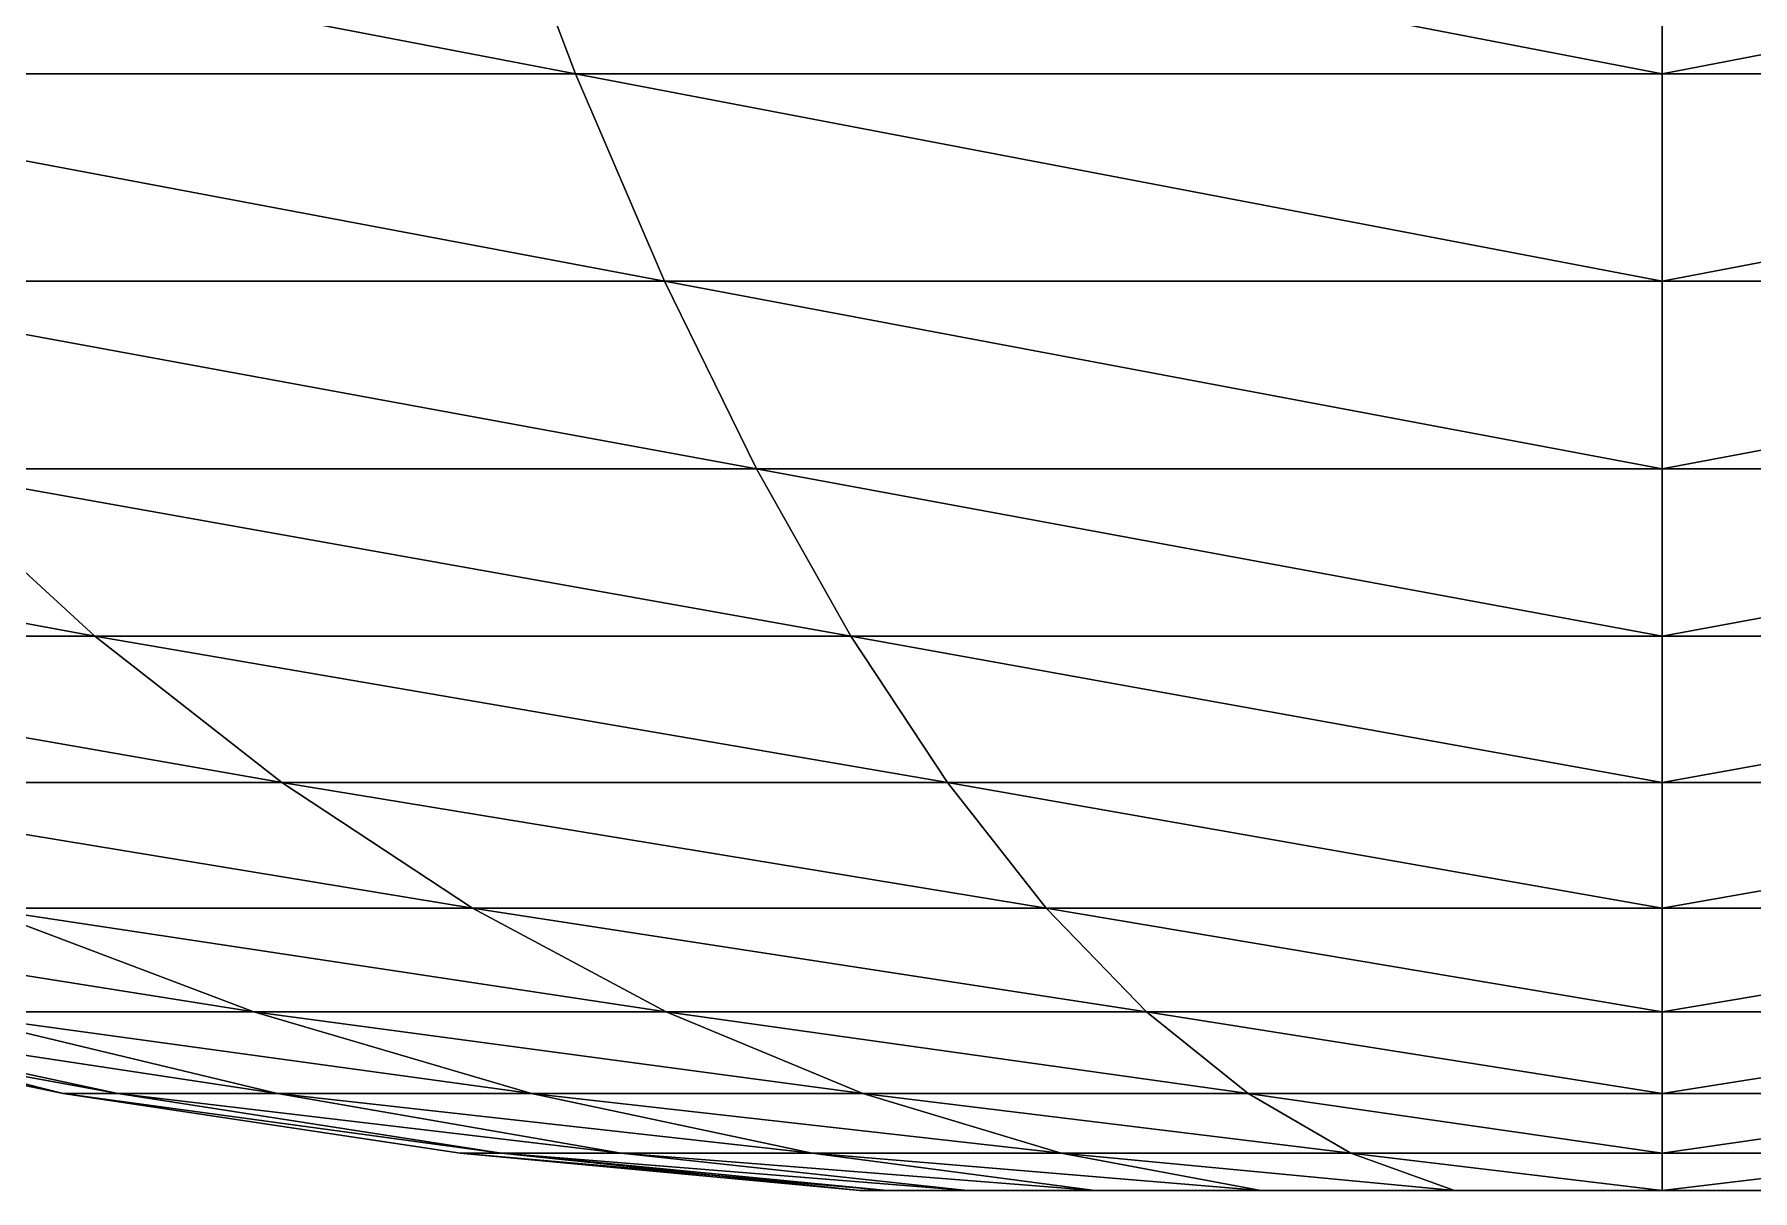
# Model space of a CAD drawing. Extents: x -11.8 to 11.8, y -23.8 to 0.1.
# Drawn here: x -4.223 to 0.235, y -23.85 to -20.852 of the extents above; entities that cross this region are included whole.
import ezdxf

# ---------------------------------------------------------------- set-up
doc = ezdxf.new("R2010")
doc.units = 0
doc.header["$MEASUREMENT"] = 0
doc.layers.add('Layer0', color=7, linetype='CONTINUOUS')

msp = doc.modelspace()

# ---------------------------------------------------------------- meshes
at = {"layer": 'Layer0'}
mesh = msp.add_polyface(dxfattribs=at)
corners = [(-2.8185, -20.9545, -10.5187), (-5.875, -20.3681, -10.1758), (-3.0411, -20.3681, -11.3496), (-5.4449, -20.9545, -9.4308)]
mesh.append_faces([[corners[k] for k in face] for face in [(0, 1, 2), (1, 0, 3)]], dxfattribs={"vtx0": -1})
mesh = msp.add_polyface(dxfattribs=at)
corners = [(-2.8185, -20.9545, 10.5187), (-5.875, -20.3681, 10.1758), (-5.4449, -20.9545, 9.4308), (-3.0411, -20.3681, 11.3496)]
mesh.append_faces([[corners[k] for k in face] for face in [(0, 1, 2), (1, 0, 3)]], dxfattribs={"vtx0": -1})
mesh = msp.add_polyface(dxfattribs=at)
corners = [(0, -20.9545, -10.8897), (-3.0411, -20.3681, -11.3496), (0, -20.3681, -11.75), (-2.8185, -20.9545, -10.5187)]
mesh.append_faces([[corners[k] for k in face] for face in [(0, 1, 2), (1, 0, 3)]], dxfattribs={"vtx0": -1})
mesh = msp.add_polyface(dxfattribs=at)
corners = [(0, -20.9545, 10.8897), (-3.0411, -20.3681, 11.3496), (-2.8185, -20.9545, 10.5187), (0, -20.3681, 11.75)]
mesh.append_faces([[corners[k] for k in face] for face in [(0, 1, 2), (1, 0, 3)]], dxfattribs={"vtx0": -1})
mesh = msp.add_polyface(dxfattribs=at)
corners = [(3.0411, -20.3681, -11.3496), (0, -20.9545, -10.8897), (0, -20.3681, -11.75), (2.8185, -20.9545, -10.5187)]
mesh.append_faces([[corners[k] for k in face] for face in [(0, 1, 2), (1, 0, 3)]], dxfattribs={"vtx0": -1})
mesh = msp.add_polyface(dxfattribs=at)
corners = [(3.0411, -20.3681, 11.3496), (0, -20.9545, 10.8897), (2.8185, -20.9545, 10.5187), (0, -20.3681, 11.75)]
mesh.append_faces([[corners[k] for k in face] for face in [(0, 1, 2), (1, 0, 3)]], dxfattribs={"vtx0": -1})
mesh = msp.add_polyface(dxfattribs=at)
corners = [(-2.5876, -21.4917, -9.6572), (-5.4449, -20.9545, -9.4308), (-2.8185, -20.9545, -10.5187), (-4.999, -21.4917, -8.6584)]
mesh.append_faces([[corners[k] for k in face] for face in [(0, 1, 2), (1, 0, 3)]], dxfattribs={"vtx0": -1})
mesh = msp.add_polyface(dxfattribs=at)
corners = [(-2.5876, -21.4917, 9.6572), (-5.4449, -20.9545, 9.4308), (-4.999, -21.4917, 8.6584), (-2.8185, -20.9545, 10.5187)]
mesh.append_faces([[corners[k] for k in face] for face in [(0, 1, 2), (1, 0, 3)]], dxfattribs={"vtx0": -1})
mesh = msp.add_polyface(dxfattribs=at)
corners = [(0, -21.4917, 9.9979), (-2.8185, -20.9545, 10.5187), (-2.5876, -21.4917, 9.6572), (0, -20.9545, 10.8897)]
mesh.append_faces([[corners[k] for k in face] for face in [(0, 1, 2), (1, 0, 3)]], dxfattribs={"vtx0": -1})
mesh = msp.add_polyface(dxfattribs=at)
corners = [(0, -21.4917, -9.9979), (-2.8185, -20.9545, -10.5187), (0, -20.9545, -10.8897), (-2.5876, -21.4917, -9.6572)]
mesh.append_faces([[corners[k] for k in face] for face in [(0, 1, 2), (1, 0, 3)]], dxfattribs={"vtx0": -1})
mesh = msp.add_polyface(dxfattribs=at)
corners = [(2.8185, -20.9545, -10.5187), (0, -21.4917, -9.9979), (0, -20.9545, -10.8897), (2.5876, -21.4917, -9.6572)]
mesh.append_faces([[corners[k] for k in face] for face in [(0, 1, 2), (1, 0, 3)]], dxfattribs={"vtx0": -1})
mesh = msp.add_polyface(dxfattribs=at)
corners = [(2.8185, -20.9545, 10.5187), (0, -21.4917, 9.9979), (2.5876, -21.4917, 9.6572), (0, -20.9545, 10.8897)]
mesh.append_faces([[corners[k] for k in face] for face in [(0, 1, 2), (1, 0, 3)]], dxfattribs={"vtx0": -1})
mesh = msp.add_polyface(dxfattribs=at)
corners = [(-2.3494, -21.9781, 8.768), (-4.999, -21.4917, 8.6584), (-4.5387, -21.9781, 7.8612), (-2.5876, -21.4917, 9.6572)]
mesh.append_faces([[corners[k] for k in face] for face in [(0, 1, 2), (1, 0, 3)]], dxfattribs={"vtx0": -1})
mesh = msp.add_polyface(dxfattribs=at)
corners = [(-2.3494, -21.9781, -8.768), (-4.999, -21.4917, -8.6584), (-2.5876, -21.4917, -9.6572), (-4.5387, -21.9781, -7.8612)]
mesh.append_faces([[corners[k] for k in face] for face in [(0, 1, 2), (1, 0, 3)]], dxfattribs={"vtx0": -1})
mesh = msp.add_polyface(dxfattribs=at)
corners = [(0, -21.9781, -9.0773), (-2.5876, -21.4917, -9.6572), (0, -21.4917, -9.9979), (-2.3494, -21.9781, -8.768)]
mesh.append_faces([[corners[k] for k in face] for face in [(0, 1, 2), (1, 0, 3)]], dxfattribs={"vtx0": -1})
mesh = msp.add_polyface(dxfattribs=at)
corners = [(0, -21.9781, 9.0773), (-2.5876, -21.4917, 9.6572), (-2.3494, -21.9781, 8.768), (0, -21.4917, 9.9979)]
mesh.append_faces([[corners[k] for k in face] for face in [(0, 1, 2), (1, 0, 3)]], dxfattribs={"vtx0": -1})
mesh = msp.add_polyface(dxfattribs=at)
corners = [(2.5876, -21.4917, -9.6572), (0, -21.9781, -9.0773), (0, -21.4917, -9.9979), (2.3494, -21.9781, -8.768)]
mesh.append_faces([[corners[k] for k in face] for face in [(0, 1, 2), (1, 0, 3)]], dxfattribs={"vtx0": -1})
mesh = msp.add_polyface(dxfattribs=at)
corners = [(2.5876, -21.4917, 9.6572), (0, -21.9781, 9.0773), (2.3494, -21.9781, 8.768), (0, -21.4917, 9.9979)]
mesh.append_faces([[corners[k] for k in face] for face in [(0, 1, 2), (1, 0, 3)]], dxfattribs={"vtx0": -1})
mesh = msp.add_polyface(dxfattribs=at)
corners = [(-4.0655, -22.412, 7.0416), (-6.4187, -21.9781, 6.4187), (-5.7494, -22.412, 5.7494), (-4.5387, -21.9781, 7.8612)]
mesh.append_faces([[corners[k] for k in face] for face in [(0, 1, 2), (1, 0, 3)]], dxfattribs={"vtx0": -1})
mesh = msp.add_polyface(dxfattribs=at)
corners = [(-4.0655, -22.412, -7.0416), (-6.4187, -21.9781, -6.4187), (-4.5387, -21.9781, -7.8612), (-5.7494, -22.412, -5.7494)]
mesh.append_faces([[corners[k] for k in face] for face in [(0, 1, 2), (1, 0, 3)]], dxfattribs={"vtx0": -1})
mesh = msp.add_polyface(dxfattribs=at)
corners = [(-2.1044, -22.412, -7.8539), (-4.5387, -21.9781, -7.8612), (-2.3494, -21.9781, -8.768), (-4.0655, -22.412, -7.0416)]
mesh.append_faces([[corners[k] for k in face] for face in [(0, 1, 2), (1, 0, 3)]], dxfattribs={"vtx0": -1})
mesh = msp.add_polyface(dxfattribs=at)
corners = [(-2.1044, -22.412, 7.8539), (-4.5387, -21.9781, 7.8612), (-4.0655, -22.412, 7.0416), (-2.3494, -21.9781, 8.768)]
mesh.append_faces([[corners[k] for k in face] for face in [(0, 1, 2), (1, 0, 3)]], dxfattribs={"vtx0": -1})
mesh = msp.add_polyface(dxfattribs=at)
corners = [(0, -22.412, -8.1309), (-2.3494, -21.9781, -8.768), (0, -21.9781, -9.0773), (-2.1044, -22.412, -7.8539)]
mesh.append_faces([[corners[k] for k in face] for face in [(0, 1, 2), (1, 0, 3)]], dxfattribs={"vtx0": -1})
mesh = msp.add_polyface(dxfattribs=at)
corners = [(0, -22.412, 8.1309), (-2.3494, -21.9781, 8.768), (-2.1044, -22.412, 7.8539), (0, -21.9781, 9.0773)]
mesh.append_faces([[corners[k] for k in face] for face in [(0, 1, 2), (1, 0, 3)]], dxfattribs={"vtx0": -1})
mesh = msp.add_polyface(dxfattribs=at)
corners = [(2.3494, -21.9781, -8.768), (0, -22.412, -8.1309), (0, -21.9781, -9.0773), (2.1044, -22.412, -7.8539)]
mesh.append_faces([[corners[k] for k in face] for face in [(0, 1, 2), (1, 0, 3)]], dxfattribs={"vtx0": -1})
mesh = msp.add_polyface(dxfattribs=at)
corners = [(2.3494, -21.9781, 8.768), (0, -22.412, 8.1309), (2.1044, -22.412, 7.8539), (0, -21.9781, 9.0773)]
mesh.append_faces([[corners[k] for k in face] for face in [(0, 1, 2), (1, 0, 3)]], dxfattribs={"vtx0": -1})
mesh = msp.add_polyface(dxfattribs=at)
corners = [(-3.5808, -22.7921, -6.2022), (-5.7494, -22.412, -5.7494), (-4.0655, -22.412, -7.0416), (-5.0641, -22.7921, -5.0641)]
mesh.append_faces([[corners[k] for k in face] for face in [(0, 1, 2), (1, 0, 3)]], dxfattribs={"vtx0": -1})
mesh = msp.add_polyface(dxfattribs=at)
corners = [(-3.5808, -22.7921, 6.2022), (-5.7494, -22.412, 5.7494), (-5.0641, -22.7921, 5.0641), (-4.0655, -22.412, 7.0416)]
mesh.append_faces([[corners[k] for k in face] for face in [(0, 1, 2), (1, 0, 3)]], dxfattribs={"vtx0": -1})
mesh = msp.add_polyface(dxfattribs=at)
corners = [(-1.8536, -22.7921, 6.9176), (-4.0655, -22.412, 7.0416), (-3.5808, -22.7921, 6.2022), (-2.1044, -22.412, 7.8539)]
mesh.append_faces([[corners[k] for k in face] for face in [(0, 1, 2), (1, 0, 3)]], dxfattribs={"vtx0": -1})
mesh = msp.add_polyface(dxfattribs=at)
corners = [(-1.8536, -22.7921, -6.9176), (-4.0655, -22.412, -7.0416), (-2.1044, -22.412, -7.8539), (-3.5808, -22.7921, -6.2022)]
mesh.append_faces([[corners[k] for k in face] for face in [(0, 1, 2), (1, 0, 3)]], dxfattribs={"vtx0": -1})
mesh = msp.add_polyface(dxfattribs=at)
corners = [(0, -22.7921, -7.1617), (-2.1044, -22.412, -7.8539), (0, -22.412, -8.1309), (-1.8536, -22.7921, -6.9176)]
mesh.append_faces([[corners[k] for k in face] for face in [(0, 1, 2), (1, 0, 3)]], dxfattribs={"vtx0": -1})
mesh = msp.add_polyface(dxfattribs=at)
corners = [(0, -22.7921, 7.1617), (-2.1044, -22.412, 7.8539), (-1.8536, -22.7921, 6.9176), (0, -22.412, 8.1309)]
mesh.append_faces([[corners[k] for k in face] for face in [(0, 1, 2), (1, 0, 3)]], dxfattribs={"vtx0": -1})
mesh = msp.add_polyface(dxfattribs=at)
corners = [(2.1044, -22.412, -7.8539), (0, -22.7921, -7.1617), (0, -22.412, -8.1309), (1.8536, -22.7921, -6.9176)]
mesh.append_faces([[corners[k] for k in face] for face in [(0, 1, 2), (1, 0, 3)]], dxfattribs={"vtx0": -1})
mesh = msp.add_polyface(dxfattribs=at)
corners = [(2.1044, -22.412, 7.8539), (0, -22.7921, 7.1617), (1.8536, -22.7921, 6.9176), (0, -22.412, 8.1309)]
mesh.append_faces([[corners[k] for k in face] for face in [(0, 1, 2), (1, 0, 3)]], dxfattribs={"vtx0": -1})
mesh = msp.add_polyface(dxfattribs=at)
corners = [(-3.0863, -23.1172, 5.3456), (-5.0641, -22.7921, 5.0641), (-4.3647, -23.1172, 4.3647), (-3.5808, -22.7921, 6.2022)]
mesh.append_faces([[corners[k] for k in face] for face in [(0, 1, 2), (1, 0, 3)]], dxfattribs={"vtx0": -1})
mesh = msp.add_polyface(dxfattribs=at)
corners = [(-3.0863, -23.1172, -5.3456), (-5.0641, -22.7921, -5.0641), (-3.5808, -22.7921, -6.2022), (-4.3647, -23.1172, -4.3647)]
mesh.append_faces([[corners[k] for k in face] for face in [(0, 1, 2), (1, 0, 3)]], dxfattribs={"vtx0": -1})
mesh = msp.add_polyface(dxfattribs=at)
corners = [(-1.5976, -23.1172, 5.9623), (-3.5808, -22.7921, 6.2022), (-3.0863, -23.1172, 5.3456), (-1.8536, -22.7921, 6.9176)]
mesh.append_faces([[corners[k] for k in face] for face in [(0, 1, 2), (1, 0, 3)]], dxfattribs={"vtx0": -1})
mesh = msp.add_polyface(dxfattribs=at)
corners = [(-1.5976, -23.1172, -5.9623), (-3.5808, -22.7921, -6.2022), (-1.8536, -22.7921, -6.9176), (-3.0863, -23.1172, -5.3456)]
mesh.append_faces([[corners[k] for k in face] for face in [(0, 1, 2), (1, 0, 3)]], dxfattribs={"vtx0": -1})
mesh = msp.add_polyface(dxfattribs=at)
corners = [(0, -23.1172, -6.1726), (-1.8536, -22.7921, -6.9176), (0, -22.7921, -7.1617), (-1.5976, -23.1172, -5.9623)]
mesh.append_faces([[corners[k] for k in face] for face in [(0, 1, 2), (1, 0, 3)]], dxfattribs={"vtx0": -1})
mesh = msp.add_polyface(dxfattribs=at)
corners = [(0, -23.1172, 6.1726), (-1.8536, -22.7921, 6.9176), (-1.5976, -23.1172, 5.9623), (0, -22.7921, 7.1617)]
mesh.append_faces([[corners[k] for k in face] for face in [(0, 1, 2), (1, 0, 3)]], dxfattribs={"vtx0": -1})
mesh = msp.add_polyface(dxfattribs=at)
corners = [(1.8536, -22.7921, -6.9176), (0, -23.1172, -6.1726), (0, -22.7921, -7.1617), (1.5976, -23.1172, -5.9623)]
mesh.append_faces([[corners[k] for k in face] for face in [(0, 1, 2), (1, 0, 3)]], dxfattribs={"vtx0": -1})
mesh = msp.add_polyface(dxfattribs=at)
corners = [(1.8536, -22.7921, 6.9176), (0, -23.1172, 6.1726), (1.5976, -23.1172, 5.9623), (0, -22.7921, 7.1617)]
mesh.append_faces([[corners[k] for k in face] for face in [(0, 1, 2), (1, 0, 3)]], dxfattribs={"vtx0": -1})
mesh = msp.add_polyface(dxfattribs=at)
corners = [(-3.6535, -23.3863, 3.6535), (-5.3456, -23.1172, 3.0863), (-4.4746, -23.3863, 2.5834), (-4.3647, -23.1172, 4.3647)]
mesh.append_faces([[corners[k] for k in face] for face in [(0, 1, 2), (1, 0, 3)]], dxfattribs={"vtx0": -1})
mesh = msp.add_polyface(dxfattribs=at)
corners = [(-3.6535, -23.3863, -3.6535), (-5.3456, -23.1172, -3.0863), (-4.3647, -23.1172, -4.3647), (-4.4746, -23.3863, -2.5834)]
mesh.append_faces([[corners[k] for k in face] for face in [(0, 1, 2), (1, 0, 3)]], dxfattribs={"vtx0": -1})
mesh = msp.add_polyface(dxfattribs=at)
corners = [(-2.5834, -23.3863, -4.4746), (-4.3647, -23.1172, -4.3647), (-3.0863, -23.1172, -5.3456), (-3.6535, -23.3863, -3.6535)]
mesh.append_faces([[corners[k] for k in face] for face in [(0, 1, 2), (1, 0, 3)]], dxfattribs={"vtx0": -1})
mesh = msp.add_polyface(dxfattribs=at)
corners = [(-2.5834, -23.3863, 4.4746), (-4.3647, -23.1172, 4.3647), (-3.6535, -23.3863, 3.6535), (-3.0863, -23.1172, 5.3456)]
mesh.append_faces([[corners[k] for k in face] for face in [(0, 1, 2), (1, 0, 3)]], dxfattribs={"vtx0": -1})
mesh = msp.add_polyface(dxfattribs=at)
corners = [(-1.3373, -23.3863, -4.9908), (-3.0863, -23.1172, -5.3456), (-1.5976, -23.1172, -5.9623), (-2.5834, -23.3863, -4.4746)]
mesh.append_faces([[corners[k] for k in face] for face in [(0, 1, 2), (1, 0, 3)]], dxfattribs={"vtx0": -1})
mesh = msp.add_polyface(dxfattribs=at)
corners = [(-1.3373, -23.3863, 4.9908), (-3.0863, -23.1172, 5.3456), (-2.5834, -23.3863, 4.4746), (-1.5976, -23.1172, 5.9623)]
mesh.append_faces([[corners[k] for k in face] for face in [(0, 1, 2), (1, 0, 3)]], dxfattribs={"vtx0": -1})
mesh = msp.add_polyface(dxfattribs=at)
corners = [(0, -23.3863, -5.1668), (-1.5976, -23.1172, -5.9623), (0, -23.1172, -6.1726), (-1.3373, -23.3863, -4.9908)]
mesh.append_faces([[corners[k] for k in face] for face in [(0, 1, 2), (1, 0, 3)]], dxfattribs={"vtx0": -1})
mesh = msp.add_polyface(dxfattribs=at)
corners = [(0, -23.3863, 5.1668), (-1.5976, -23.1172, 5.9623), (-1.3373, -23.3863, 4.9908), (0, -23.1172, 6.1726)]
mesh.append_faces([[corners[k] for k in face] for face in [(0, 1, 2), (1, 0, 3)]], dxfattribs={"vtx0": -1})
mesh = msp.add_polyface(dxfattribs=at)
corners = [(1.5976, -23.1172, -5.9623), (0, -23.3863, -5.1668), (0, -23.1172, -6.1726), (1.3373, -23.3863, -4.9908)]
mesh.append_faces([[corners[k] for k in face] for face in [(0, 1, 2), (1, 0, 3)]], dxfattribs={"vtx0": -1})
mesh = msp.add_polyface(dxfattribs=at)
corners = [(1.5976, -23.1172, 5.9623), (0, -23.3863, 5.1668), (1.3373, -23.3863, 4.9908), (0, -23.1172, 6.1726)]
mesh.append_faces([[corners[k] for k in face] for face in [(0, 1, 2), (1, 0, 3)]], dxfattribs={"vtx0": -1})
mesh = msp.add_polyface(dxfattribs=at)
corners = [(-4.0062, -23.5985, -1.0735), (-5.1668, -23.3863), (-4.9908, -23.3863, -1.3373), (-4.1476, -23.5985)]
mesh.append_faces([[corners[k] for k in face] for face in [(0, 1, 2), (1, 0, 3)]], dxfattribs={"vtx0": -1})
mesh = msp.add_polyface(dxfattribs=at)
corners = [(-4.1476, -23.5985), (-4.9908, -23.3863, 1.3373), (-5.1668, -23.3863), (-4.0062, -23.5985, 1.0735)]
mesh.append_faces([[corners[k] for k in face] for face in [(0, 1, 2), (1, 0, 3)]], dxfattribs={"vtx0": -1})
mesh = msp.add_polyface(dxfattribs=at)
corners = [(-3.5919, -23.5985, -2.0738), (-4.9908, -23.3863, -1.3373), (-4.4746, -23.3863, -2.5834), (-4.0062, -23.5985, -1.0735)]
mesh.append_faces([[corners[k] for k in face] for face in [(0, 1, 2), (1, 0, 3)]], dxfattribs={"vtx0": -1})
mesh = msp.add_polyface(dxfattribs=at)
corners = [(-3.5919, -23.5985, 2.0738), (-4.9908, -23.3863, 1.3373), (-4.0062, -23.5985, 1.0735), (-4.4746, -23.3863, 2.5834)]
mesh.append_faces([[corners[k] for k in face] for face in [(0, 1, 2), (1, 0, 3)]], dxfattribs={"vtx0": -1})
mesh = msp.add_polyface(dxfattribs=at)
corners = [(-2.9328, -23.5985, 2.9328), (-4.4746, -23.3863, 2.5834), (-3.5919, -23.5985, 2.0738), (-3.6535, -23.3863, 3.6535)]
mesh.append_faces([[corners[k] for k in face] for face in [(0, 1, 2), (1, 0, 3)]], dxfattribs={"vtx0": -1})
mesh = msp.add_polyface(dxfattribs=at)
corners = [(-2.9328, -23.5985, -2.9328), (-4.4746, -23.3863, -2.5834), (-3.6535, -23.3863, -3.6535), (-3.5919, -23.5985, -2.0738)]
mesh.append_faces([[corners[k] for k in face] for face in [(0, 1, 2), (1, 0, 3)]], dxfattribs={"vtx0": -1})
mesh = msp.add_polyface(dxfattribs=at)
corners = [(-2.0738, -23.5985, 3.5919), (-3.6535, -23.3863, 3.6535), (-2.9328, -23.5985, 2.9328), (-2.5834, -23.3863, 4.4746)]
mesh.append_faces([[corners[k] for k in face] for face in [(0, 1, 2), (1, 0, 3)]], dxfattribs={"vtx0": -1})
mesh = msp.add_polyface(dxfattribs=at)
corners = [(-2.0738, -23.5985, -3.5919), (-3.6535, -23.3863, -3.6535), (-2.5834, -23.3863, -4.4746), (-2.9328, -23.5985, -2.9328)]
mesh.append_faces([[corners[k] for k in face] for face in [(0, 1, 2), (1, 0, 3)]], dxfattribs={"vtx0": -1})
mesh = msp.add_polyface(dxfattribs=at)
corners = [(-1.0735, -23.5985, 4.0062), (-2.5834, -23.3863, 4.4746), (-2.0738, -23.5985, 3.5919), (-1.3373, -23.3863, 4.9908)]
mesh.append_faces([[corners[k] for k in face] for face in [(0, 1, 2), (1, 0, 3)]], dxfattribs={"vtx0": -1})
mesh = msp.add_polyface(dxfattribs=at)
corners = [(-1.0735, -23.5985, -4.0062), (-2.5834, -23.3863, -4.4746), (-1.3373, -23.3863, -4.9908), (-2.0738, -23.5985, -3.5919)]
mesh.append_faces([[corners[k] for k in face] for face in [(0, 1, 2), (1, 0, 3)]], dxfattribs={"vtx0": -1})
mesh = msp.add_polyface(dxfattribs=at)
corners = [(0, -23.5985, 4.1476), (-1.3373, -23.3863, 4.9908), (-1.0735, -23.5985, 4.0062), (0, -23.3863, 5.1668)]
mesh.append_faces([[corners[k] for k in face] for face in [(0, 1, 2), (1, 0, 3)]], dxfattribs={"vtx0": -1})
mesh = msp.add_polyface(dxfattribs=at)
corners = [(0, -23.5985, -4.1476), (-1.3373, -23.3863, -4.9908), (0, -23.3863, -5.1668), (-1.0735, -23.5985, -4.0062)]
mesh.append_faces([[corners[k] for k in face] for face in [(0, 1, 2), (1, 0, 3)]], dxfattribs={"vtx0": -1})
mesh = msp.add_polyface(dxfattribs=at)
corners = [(1.3373, -23.3863, 4.9908), (0, -23.5985, 4.1476), (1.0735, -23.5985, 4.0062), (0, -23.3863, 5.1668)]
mesh.append_faces([[corners[k] for k in face] for face in [(0, 1, 2), (1, 0, 3)]], dxfattribs={"vtx0": -1})
mesh = msp.add_polyface(dxfattribs=at)
corners = [(1.3373, -23.3863, -4.9908), (0, -23.5985, -4.1476), (0, -23.3863, -5.1668), (1.0735, -23.5985, -4.0062)]
mesh.append_faces([[corners[k] for k in face] for face in [(0, 1, 2), (1, 0, 3)]], dxfattribs={"vtx0": -1})
mesh = msp.add_polyface(dxfattribs=at)
corners = [(-3.0118, -23.7532, 0.807), (-4.1476, -23.5985), (-3.118, -23.7532), (-4.0062, -23.5985, 1.0735)]
mesh.append_faces([[corners[k] for k in face] for face in [(0, 1, 2), (1, 0, 3)]], dxfattribs={"vtx0": -1})
mesh = msp.add_polyface(dxfattribs=at)
corners = [(-3.0118, -23.7532, -0.807), (-4.1476, -23.5985), (-4.0062, -23.5985, -1.0735), (-3.118, -23.7532)]
mesh.append_faces([[corners[k] for k in face] for face in [(0, 1, 2), (1, 0, 3)]], dxfattribs={"vtx0": -1})
mesh = msp.add_polyface(dxfattribs=at)
corners = [(-2.7003, -23.7532, 1.559), (-4.0062, -23.5985, 1.0735), (-3.0118, -23.7532, 0.807), (-3.5919, -23.5985, 2.0738)]
mesh.append_faces([[corners[k] for k in face] for face in [(0, 1, 2), (1, 0, 3)]], dxfattribs={"vtx0": -1})
mesh = msp.add_polyface(dxfattribs=at)
corners = [(-2.7003, -23.7532, -1.559), (-4.0062, -23.5985, -1.0735), (-3.5919, -23.5985, -2.0738), (-3.0118, -23.7532, -0.807)]
mesh.append_faces([[corners[k] for k in face] for face in [(0, 1, 2), (1, 0, 3)]], dxfattribs={"vtx0": -1})
mesh = msp.add_polyface(dxfattribs=at)
corners = [(-2.2048, -23.7532, 2.2048), (-3.5919, -23.5985, 2.0738), (-2.7003, -23.7532, 1.559), (-2.9328, -23.5985, 2.9328)]
mesh.append_faces([[corners[k] for k in face] for face in [(0, 1, 2), (1, 0, 3)]], dxfattribs={"vtx0": -1})
mesh = msp.add_polyface(dxfattribs=at)
corners = [(-2.2048, -23.7532, -2.2048), (-3.5919, -23.5985, -2.0738), (-2.9328, -23.5985, -2.9328), (-2.7003, -23.7532, -1.559)]
mesh.append_faces([[corners[k] for k in face] for face in [(0, 1, 2), (1, 0, 3)]], dxfattribs={"vtx0": -1})
mesh = msp.add_polyface(dxfattribs=at)
corners = [(-1.559, -23.7532, 2.7003), (-2.9328, -23.5985, 2.9328), (-2.2048, -23.7532, 2.2048), (-2.0738, -23.5985, 3.5919)]
mesh.append_faces([[corners[k] for k in face] for face in [(0, 1, 2), (1, 0, 3)]], dxfattribs={"vtx0": -1})
mesh = msp.add_polyface(dxfattribs=at)
corners = [(-1.559, -23.7532, -2.7003), (-2.9328, -23.5985, -2.9328), (-2.0738, -23.5985, -3.5919), (-2.2048, -23.7532, -2.2048)]
mesh.append_faces([[corners[k] for k in face] for face in [(0, 1, 2), (1, 0, 3)]], dxfattribs={"vtx0": -1})
mesh = msp.add_polyface(dxfattribs=at)
corners = [(-0.807, -23.7532, -3.0118), (-2.0738, -23.5985, -3.5919), (-1.0735, -23.5985, -4.0062), (-1.559, -23.7532, -2.7003)]
mesh.append_faces([[corners[k] for k in face] for face in [(0, 1, 2), (1, 0, 3)]], dxfattribs={"vtx0": -1})
mesh = msp.add_polyface(dxfattribs=at)
corners = [(-0.807, -23.7532, 3.0118), (-2.0738, -23.5985, 3.5919), (-1.559, -23.7532, 2.7003), (-1.0735, -23.5985, 4.0062)]
mesh.append_faces([[corners[k] for k in face] for face in [(0, 1, 2), (1, 0, 3)]], dxfattribs={"vtx0": -1})
mesh = msp.add_polyface(dxfattribs=at)
corners = [(0, -23.7532, 3.118), (-1.0735, -23.5985, 4.0062), (-0.807, -23.7532, 3.0118), (0, -23.5985, 4.1476)]
mesh.append_faces([[corners[k] for k in face] for face in [(0, 1, 2), (1, 0, 3)]], dxfattribs={"vtx0": -1})
mesh = msp.add_polyface(dxfattribs=at)
corners = [(0, -23.7532, -3.118), (-1.0735, -23.5985, -4.0062), (0, -23.5985, -4.1476), (-0.807, -23.7532, -3.0118)]
mesh.append_faces([[corners[k] for k in face] for face in [(0, 1, 2), (1, 0, 3)]], dxfattribs={"vtx0": -1})
mesh = msp.add_polyface(dxfattribs=at)
corners = [(1.0735, -23.5985, -4.0062), (0, -23.7532, -3.118), (0, -23.5985, -4.1476), (0.807, -23.7532, -3.0118)]
mesh.append_faces([[corners[k] for k in face] for face in [(0, 1, 2), (1, 0, 3)]], dxfattribs={"vtx0": -1})
mesh = msp.add_polyface(dxfattribs=at)
corners = [(1.0735, -23.5985, 4.0062), (0, -23.7532, 3.118), (0.807, -23.7532, 3.0118), (0, -23.5985, 4.1476)]
mesh.append_faces([[corners[k] for k in face] for face in [(0, 1, 2), (1, 0, 3)]], dxfattribs={"vtx0": -1})
mesh = msp.add_polyface(dxfattribs=at)
corners = [(-2.0104, -23.8499, -0.5387), (-3.118, -23.7532), (-3.0118, -23.7532, -0.807), (-2.0814, -23.8499)]
mesh.append_faces([[corners[k] for k in face] for face in [(0, 1, 2), (1, 0, 3)]], dxfattribs={"vtx0": -1})
mesh = msp.add_polyface(dxfattribs=at)
corners = [(-2.0814, -23.8499), (-3.0118, -23.7532, 0.807), (-3.118, -23.7532), (-2.0104, -23.8499, 0.5387)]
mesh.append_faces([[corners[k] for k in face] for face in [(0, 1, 2), (1, 0, 3)]], dxfattribs={"vtx0": -1})
mesh = msp.add_polyface(dxfattribs=at)
corners = [(-1.8025, -23.8499, 1.0407), (-3.0118, -23.7532, 0.807), (-2.0104, -23.8499, 0.5387), (-2.7003, -23.7532, 1.559)]
mesh.append_faces([[corners[k] for k in face] for face in [(0, 1, 2), (1, 0, 3)]], dxfattribs={"vtx0": -1})
mesh = msp.add_polyface(dxfattribs=at)
corners = [(-1.8025, -23.8499, -1.0407), (-3.0118, -23.7532, -0.807), (-2.7003, -23.7532, -1.559), (-2.0104, -23.8499, -0.5387)]
mesh.append_faces([[corners[k] for k in face] for face in [(0, 1, 2), (1, 0, 3)]], dxfattribs={"vtx0": -1})
mesh = msp.add_polyface(dxfattribs=at)
corners = [(-1.4717, -23.8499, -1.4717), (-2.7003, -23.7532, -1.559), (-2.2048, -23.7532, -2.2048), (-1.8025, -23.8499, -1.0407)]
mesh.append_faces([[corners[k] for k in face] for face in [(0, 1, 2), (1, 0, 3)]], dxfattribs={"vtx0": -1})
mesh = msp.add_polyface(dxfattribs=at)
corners = [(-1.4717, -23.8499, 1.4717), (-2.7003, -23.7532, 1.559), (-1.8025, -23.8499, 1.0407), (-2.2048, -23.7532, 2.2048)]
mesh.append_faces([[corners[k] for k in face] for face in [(0, 1, 2), (1, 0, 3)]], dxfattribs={"vtx0": -1})
mesh = msp.add_polyface(dxfattribs=at)
corners = [(-1.0407, -23.8499, -1.8025), (-2.2048, -23.7532, -2.2048), (-1.559, -23.7532, -2.7003), (-1.4717, -23.8499, -1.4717)]
mesh.append_faces([[corners[k] for k in face] for face in [(0, 1, 2), (1, 0, 3)]], dxfattribs={"vtx0": -1})
mesh = msp.add_polyface(dxfattribs=at)
corners = [(-1.0407, -23.8499, 1.8025), (-2.2048, -23.7532, 2.2048), (-1.4717, -23.8499, 1.4717), (-1.559, -23.7532, 2.7003)]
mesh.append_faces([[corners[k] for k in face] for face in [(0, 1, 2), (1, 0, 3)]], dxfattribs={"vtx0": -1})
mesh = msp.add_polyface(dxfattribs=at)
corners = [(-0.5387, -23.8499, 2.0104), (-1.559, -23.7532, 2.7003), (-1.0407, -23.8499, 1.8025), (-0.807, -23.7532, 3.0118)]
mesh.append_faces([[corners[k] for k in face] for face in [(0, 1, 2), (1, 0, 3)]], dxfattribs={"vtx0": -1})
mesh = msp.add_polyface(dxfattribs=at)
corners = [(-0.5387, -23.8499, -2.0104), (-1.559, -23.7532, -2.7003), (-0.807, -23.7532, -3.0118), (-1.0407, -23.8499, -1.8025)]
mesh.append_faces([[corners[k] for k in face] for face in [(0, 1, 2), (1, 0, 3)]], dxfattribs={"vtx0": -1})
mesh = msp.add_polyface(dxfattribs=at)
corners = [(0, -23.8499, -2.0814), (-0.807, -23.7532, -3.0118), (0, -23.7532, -3.118), (-0.5387, -23.8499, -2.0104)]
mesh.append_faces([[corners[k] for k in face] for face in [(0, 1, 2), (1, 0, 3)]], dxfattribs={"vtx0": -1})
mesh = msp.add_polyface(dxfattribs=at)
corners = [(0, -23.8499, 2.0814), (-0.807, -23.7532, 3.0118), (-0.5387, -23.8499, 2.0104), (0, -23.7532, 3.118)]
mesh.append_faces([[corners[k] for k in face] for face in [(0, 1, 2), (1, 0, 3)]], dxfattribs={"vtx0": -1})
mesh = msp.add_polyface(dxfattribs=at)
corners = [(0.807, -23.7532, -3.0118), (0, -23.8499, -2.0814), (0, -23.7532, -3.118), (0.5387, -23.8499, -2.0104)]
mesh.append_faces([[corners[k] for k in face] for face in [(0, 1, 2), (1, 0, 3)]], dxfattribs={"vtx0": -1})
mesh = msp.add_polyface(dxfattribs=at)
corners = [(0.807, -23.7532, 3.0118), (0, -23.8499, 2.0814), (0.5387, -23.8499, 2.0104), (0, -23.7532, 3.118)]
mesh.append_faces([[corners[k] for k in face] for face in [(0, 1, 2), (1, 0, 3)]], dxfattribs={"vtx0": -1})
mesh = msp.add_polyface(dxfattribs=at)
corners = [(0.5387, -23.8499, -2.0104), (-0.5387, -23.8499, -2.0104), (0, -23.8499, -2.0814), (-1.0407, -23.8499, -1.8025), (1.0407, -23.8499, -1.8025), (1.4717, -23.8499, -1.4717), (-1.4717, -23.8499, -1.4717), (1.8025, -23.8499, -1.0407), (-1.8025, -23.8499, -1.0407), (2.0104, -23.8499, -0.5387), (-2.0104, -23.8499, -0.5387), (2.0814, -23.8499), (-2.0814, -23.8499), (2.0104, -23.8499, 0.5387), (-2.0104, -23.8499, 0.5387), (1.8025, -23.8499, 1.0407), (-1.8025, -23.8499, 1.0407), (1.4717, -23.8499, 1.4717), (-1.4717, -23.8499, 1.4717), (1.0407, -23.8499, 1.8025), (-1.0407, -23.8499, 1.8025), (0.5387, -23.8499, 2.0104), (-0.5387, -23.8499, 2.0104), (0, -23.8499, 2.0814)]
mesh.append_faces([[corners[k] for k in face] for face in [(0, 1, 2), (22, 21, 23)]], dxfattribs={"vtx0": -1})
mesh.append_faces([[corners[k] for k in face] for face in [(1, 0, 3), (3, 5, 6), (6, 7, 8), (8, 9, 10), (10, 11, 12), (12, 13, 14), (14, 15, 16), (16, 17, 18), (18, 19, 20), (20, 21, 22)]], dxfattribs={"vtx0": -1, "vtx1": -1})
mesh.append_faces([[corners[k] for k in face] for face in [(3, 0, 4), (3, 4, 5), (6, 5, 7), (8, 7, 9), (10, 9, 11), (12, 11, 13), (14, 13, 15), (16, 15, 17), (18, 17, 19), (20, 19, 21)]], dxfattribs={"vtx0": -1, "vtx2": -1})

doc.saveas('drawing.dxf')
